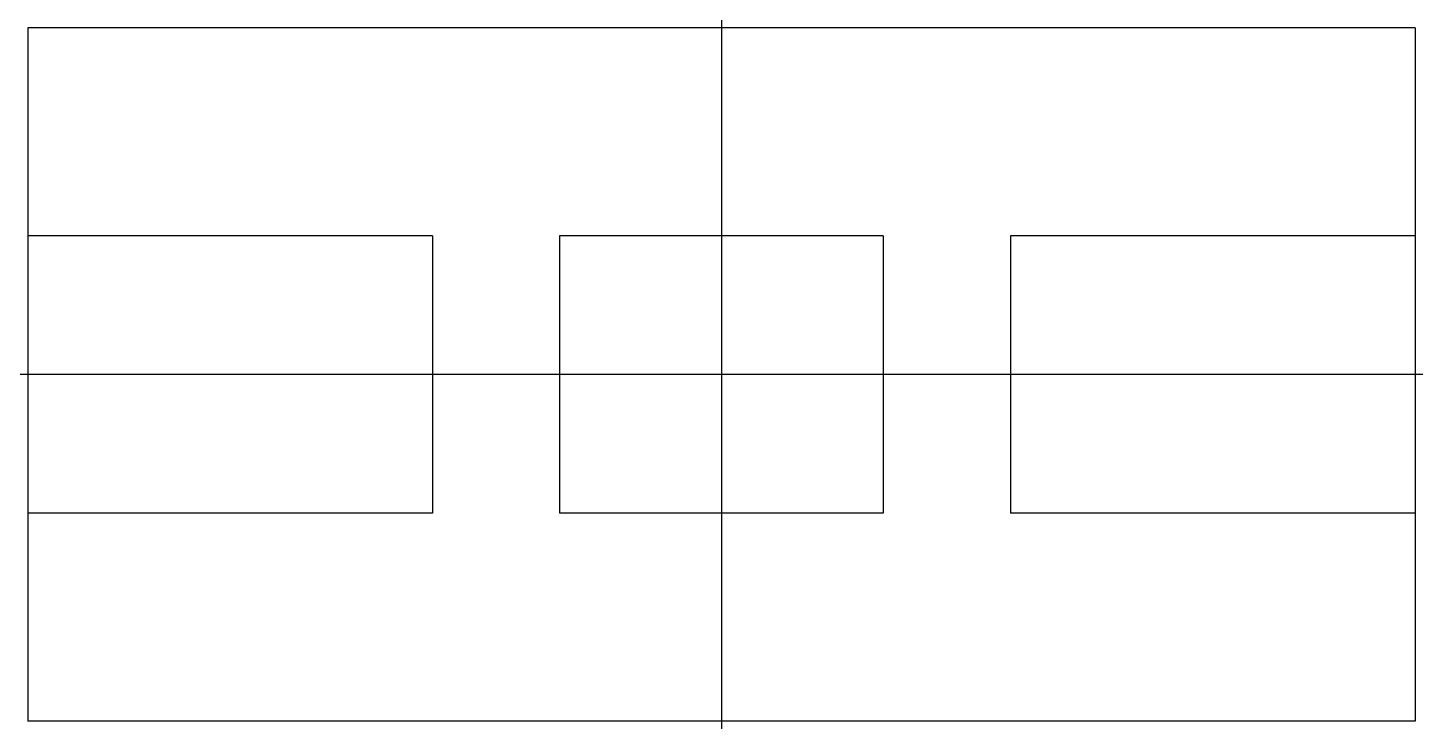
# Model space of a CAD drawing. Header units: inches. Extents: x 315 to 435, y 645 to 705.
import ezdxf

# ---------------------------------------------------------------- set-up
doc = ezdxf.new("R2010")
doc.units = ezdxf.units.IN
doc.header["$MEASUREMENT"] = 0

msp = doc.modelspace()

# ---------------------------------------------------------------- linework, layer by layer
for p, q in [((315.33, 704.86), (315.33, 644.86)), ((435.33, 704.86), (315.33, 704.86)), ((435.33, 704.86), (435.33, 644.86)), ((350.33, 686.86), (315.33, 686.86)), ((350.33, 686.86), (350.33, 662.86)), ((361.33, 686.86), (361.33, 662.86)), ((389.33, 686.86), (361.33, 686.86)), ((389.33, 686.86), (389.33, 662.86)), ((435.33, 686.86), (400.33, 686.86)), ((400.33, 686.86), (400.33, 662.86)), ((350.33, 662.86), (315.33, 662.86)), ((389.33, 662.86), (361.33, 662.86)), ((435.33, 662.86), (400.33, 662.86)), ((435.33, 644.86), (315.33, 644.86))]:
    msp.add_line(p, q)
for p, direction in [((375.33, 813.41), (0, -1)), ((425.14, 674.86), (-1, 0))]:
    msp.add_xline(p, direction)

doc.saveas('drawing.dxf')
